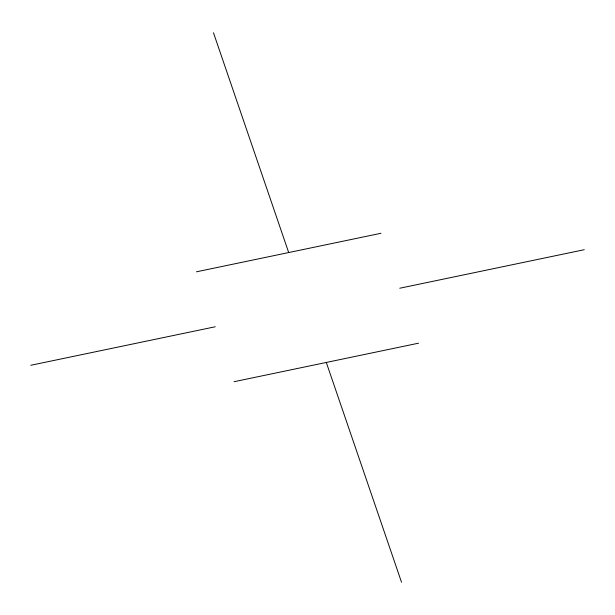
<?xml version="1.0" encoding="UTF-8"?>
<svg xmlns="http://www.w3.org/2000/svg" width="615" height="615" viewBox="0 0 615 615"><rect width="100%" height="100%" fill="white"/><g stroke="black" fill="none" stroke-linecap="round" stroke-linejoin="round"><path stroke-width="0.92" d="M196.446 271.815L380.946 233.285M30.75 365.287L215.25 326.765M399.75 288.235L584.25 249.713M234.054 381.715L418.554 343.185M213.467 32.749L288.696 252.55M326.304 362.45L401.534 582.251"/></g></svg>
